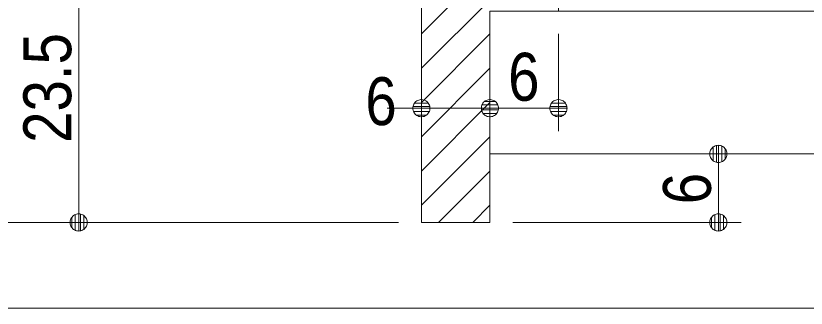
# Model space of a CAD drawing. Units: millimetres, scale not verified. Extents: x -606 to 606, y -304 to 304.
# Drawn here: x -64.3 to 4.9, y 15 to 40.6 of the extents above; entities that cross this region are included whole.
import ezdxf
from ezdxf.enums import TextEntityAlignment as Align

# ---------------------------------------------------------------- set-up
doc = ezdxf.new("R2010")
doc.units = ezdxf.units.MM
doc.header["$LTSCALE"] = 2
for name, color, linetype, lineweight in [('0-0_1図面枠', 7, 'Continuous', 9), ('0-1_3一般', 7, 'Continuous', 9), ('0-2_2寸法-1', 7, 'Continuous', 9), ('0-3_0', 7, 'Continuous', 9), ('0-5_2寸法-2', 7, 'Continuous', 9)]:
    doc.layers.add(name, color=color, linetype=linetype, lineweight=lineweight)
doc.styles.add('ＭＳ Ｐゴシック', font='')
doc.styles.get('ＭＳ Ｐゴシック').set_extended_font_data('MS PGothic')

# ---------------------------------------------------------------- blocks, each defined once
blk = doc.blocks.new('_Dot')
at = {"layer": '0-3_0'}
for p, q in [((-1, 0), (-2, 0)), ((0.978, 0.2), (-0.978, 0.2)), ((0.799, 0.6), (-0.799, 0.6)), ((0.916, -0.398), (-0.916, -0.398)), ((0.6, -0.798), (-0.6, -0.798))]:
    blk.add_line(p, q, dxfattribs=at)
for points in [[(1, 0), (0.992, 0.125), (0.969, 0.249), (0.93, 0.368), (0.876, 0.482), (0.809, 0.588), (0.729, 0.685), (0.637, 0.771), (0.536, 0.844), (0.426, 0.905), (0.309, 0.951), (0.187, 0.982), (0.063, 0.998), (-0.063, 0.998), (-0.187, 0.982), (-0.309, 0.951), (-0.426, 0.905), (-0.536, 0.844), (-0.637, 0.771), (-0.729, 0.685), (-0.809, 0.588), (-0.876, 0.482), (-0.93, 0.368), (-0.969, 0.249), (-0.992, 0.125), (-1, 0), (0, 0)], [(-1, 0), (-0.992, -0.125), (-0.969, -0.249), (-0.93, -0.368), (-0.876, -0.482), (-0.809, -0.588), (-0.729, -0.685), (-0.637, -0.771), (-0.536, -0.844), (-0.426, -0.905), (-0.309, -0.951), (-0.187, -0.982), (-0.063, -0.998), (0.063, -0.998), (0.187, -0.982), (0.309, -0.951), (0.426, -0.905), (0.536, -0.844), (0.637, -0.771), (0.729, -0.685), (0.809, -0.588), (0.876, -0.482), (0.93, -0.368), (0.969, -0.249), (0.992, -0.125), (1, 0), (0, 0)]]:
    blk.add_lwpolyline(points, close=True, dxfattribs=at)
blk = doc.blocks.new('グループ-5')
at = {"layer": '0-1_3一般'}
for p, q in [((300, 78), (324, 102)), ((300, 72), (324, 96)), ((300, 90.306), (300, 45)), ((300, 66), (312, 78)), ((300, 60), (312, 72)), ((300, 54), (312, 66)), ((300, 48), (312, 60)), ((613.241, 57), (312, 57)), ((303, 45), (312, 54)), ((309, 45), (312, 48))]:
    blk.add_line(p, q, dxfattribs=at)
for points in [[(324, 110), (324, 82), (312, 82), (312, 45), (300, 45), (300, 90.306)], [(324, 110), (324, 82), (312, 82), (312, 45), (300, 45), (300, 90.306)], [(312, 82), (312, 45), (300, 45)], [(312, 57), (312, 82), (613.241, 82)]]:
    blk.add_lwpolyline(points, dxfattribs=at)

msp = doc.modelspace()

# ---------------------------------------------------------------- linework, layer by layer
at = {"layer": '0-0_1図面枠'}
msp.add_line((171.25, 15), (-528.75, 15), dxfattribs=at)
at = {"layer": '0-2_2寸法-1'}
for p, q in [((-58.75, 44.499), (-58.75, 24.001)), ((-16.75, 39), (-16.75, 30.5)), ((-22.75, 34.5), (-22.73, 34.5)), ((-21.249, 32.5), (-18.251, 32.5)), ((-20.75, 28.5), (-0.75, 28.5)), ((-2.75, 24.001), (-2.75, 26.999)), ((-60.75, 22.5), (-132.75, 22.5)), ((-30.75, 22.5), (-60.75, 22.5)), ((-20.75, 22.5), (-0.75, 22.5))]:
    msp.add_line(p, q, dxfattribs=at)
at = {"layer": '0-5_2寸法-2'}
for p, q in [((-28.75, 34.5), (-28.73, 34.5)), ((-22.75, 34.5), (-22.73, 34.5)), ((-30.251, 32.5), (-31.751, 32.5)), ((-22.75, 32.5), (-28.75, 32.5)), ((-21.249, 32.5), (-19.749, 32.5))]:
    msp.add_line(p, q, dxfattribs=at)

# ---------------------------------------------------------------- block references
at = {"layer": '0-1_3一般', "xscale": 0.5, "yscale": 0.5}
msp.add_blockref('グループ-5', (-178.75, 0), dxfattribs=at)
at = {"layer": '0-2_2寸法-1', "xscale": 0.7503418, "yscale": 0.7503418}
for p, rotation in [((-22.75, 32.5), 180), ((-2.75, 28.5), 90), ((-58.75, 22.5), 270), ((-2.75, 22.5), 270)]:
    msp.add_blockref('_Dot', p, dxfattribs=dict(at, rotation=rotation))
msp.add_blockref('_Dot', (-16.75, 32.5), dxfattribs=at)
at = {"layer": '0-5_2寸法-2', "xscale": 0.7503418, "yscale": 0.7503418}
msp.add_blockref('_Dot', (-28.75, 32.5), dxfattribs=at)
at = {"layer": '0-5_2寸法-2', "xscale": 0.7503418, "yscale": 0.7503418, "rotation": 180}
msp.add_blockref('_Dot', (-22.75, 32.5), dxfattribs=at)

# ---------------------------------------------------------------- texts
at = {"layer": '0-2_2寸法-1', "style": 'ＭＳ Ｐゴシック', "width": 0.9}
for s, p in [('23.5', (-58.144, 29.464)), ('6', (-2.144, 24.095))]:
    msp.add_text(s, height=4.194, rotation=90, dxfattribs=at).set_placement(p, align=Align.BOTTOM_LEFT)
msp.add_text('6', height=4.194, dxfattribs=at).set_placement((-21.155, 31.894), align=Align.BOTTOM_LEFT)
at = {"layer": '0-5_2寸法-2', "style": 'ＭＳ Ｐゴシック', "width": 0.9}
msp.add_text('6', height=4.194, dxfattribs=at).set_placement((-33.655, 29.761), align=Align.BOTTOM_LEFT)

doc.saveas('drawing.dxf')
